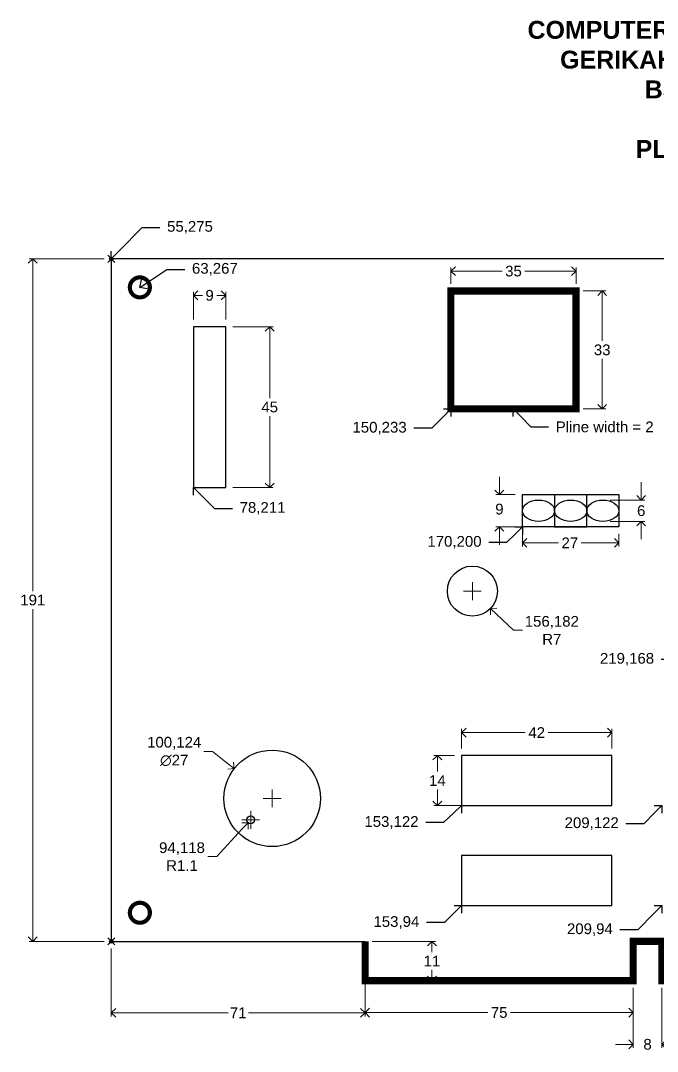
# Model space of a CAD drawing. Header units: millimetres. Extents: x 30 to 424, y 42 to 342.
# Drawn here: x 29.6 to 207.7, y 53.2 to 341.6 of the extents above; entities that cross this region are included whole.
import ezdxf
from ezdxf import colors
from ezdxf.entities.mleader import LeaderData, LeaderLine
from ezdxf.math import Vec2, Vec3

# ---------------------------------------------------------------- set-up
doc = ezdxf.new("R2010")
doc.units = ezdxf.units.MM
doc.header["$PDMODE"] = 35
for name, color, linetype, lineweight in [('DIM LINES', 80, 'Continuous', 13), ('OBJECT LINE', 7, 'Continuous', 30), ('TITLE', 7, 'Continuous', 13)]:
    doc.layers.add(name, color=color, linetype=linetype, lineweight=lineweight)
doc.layers.add('PLINE', color=7, linetype='Continuous')
doc.styles.get("Standard").update_dxf_attribs({"font": 'arial.ttf'})
doc.dimstyles.new('ISO-25', dxfattribs={"dimtxt": 3, "dimasz": 2.5, "dimexe": 1, "dimexo": 2, "dimgap": 1, "dimtad": 0, "dimtih": 1, "dimtoh": 1, "dimdec": 1, "dimzin": 9, "dimdsep": 46, "dimtxsty": 'Standard', "dimblk": 'OPEN90', "dimcen": 2.5, "dimclrd": 3, "dimclre": 3, "dimclrt": 3, "dimadec": 0, "dimazin": 0, "dimtfac": 1, "dimtdec": 1, "dimtofl": 0, "dimtmove": 0, "dimatfit": 3, "dimldrblk": 'OPEN90', "dimfxl": 1, "dimtfillclr": 3, "dimlwd": 13, "dimlwe": 13, "dimarcsym": 0})

# ---------------------------------------------------------------- blocks, each defined once
blk = doc.blocks.new('_Open90')
at = {"color": 0, "linetype": 'ByBlock', "lineweight": -2}
for p, q in [((0, 0), (-1, 0)), ((-0.5, 0.5), (0, 0)), ((0, 0), (-0.5, -0.5))]:
    blk.add_line(p, q, dxfattribs=at)
blk = doc.blocks.new('*D10')
at = {"layer": 'Defpoints', "color": 0, "transparency": 16777216}
for p in [(185, 266), (192.31, 266), (185, 233)]:
    blk.add_point(p, dxfattribs=at)
at = {"layer": 'DIM LINES', "color": 3, "linetype": 'Continuous', "lineweight": 13, "transparency": 16777216}
for p, q in [((187, 266), (193.31, 266)), ((192.31, 263.5), (192.31, 252.03)), ((192.31, 235.5), (192.31, 246.97)), ((187, 233), (193.31, 233))]:
    blk.add_line(p, q, dxfattribs=at)
at = {"layer": 'DIM LINES', "color": 3, "lineweight": 13, "transparency": 16777216, "xscale": 2.5, "yscale": 2.5, "zscale": 2.5}
for p, rotation in [((192.31, 266), 90), ((192.31, 233), 270)]:
    blk.add_blockref('_Open90', p, dxfattribs=dict(at, rotation=rotation))
at = {"layer": 'DIM LINES', "color": 3, "transparency": 16777216, "insert": (192.31, 249.5), "char_height": 3, "attachment_point": 5}
blk.add_mtext('33', dxfattribs=at)
blk = doc.blocks.new('*D11')
at = {"layer": 'Defpoints', "color": 0, "transparency": 16777216}
for p in [(185, 271.54), (150, 266), (185, 266)]:
    blk.add_point(p, dxfattribs=at)
at = {"layer": 'DIM LINES', "color": 3, "linetype": 'Continuous', "lineweight": 13, "transparency": 16777216}
for p, q in [((150, 268), (150, 272.54)), ((152.5, 271.54), (164.34, 271.54)), ((182.5, 271.54), (170.66, 271.54)), ((185, 268), (185, 272.54))]:
    blk.add_line(p, q, dxfattribs=at)
at = {"layer": 'DIM LINES', "color": 3, "lineweight": 13, "transparency": 16777216, "xscale": 2.5, "yscale": 2.5, "zscale": 2.5, "rotation": 180}
blk.add_blockref('_Open90', (150, 271.54), dxfattribs=at)
at = {"layer": 'DIM LINES', "color": 3, "lineweight": 13, "transparency": 16777216, "xscale": 2.5, "yscale": 2.5, "zscale": 2.5}
blk.add_blockref('_Open90', (185, 271.54), dxfattribs=at)
at = {"layer": 'DIM LINES', "color": 3, "transparency": 16777216, "insert": (167.5, 271.54), "char_height": 3, "attachment_point": 5}
blk.add_mtext('35', dxfattribs=at)
blk = doc.blocks.new('*D12')
at = {"layer": 'Defpoints', "color": 0, "transparency": 16777216}
for p in [(55, 84), (126, 84), (126, 64)]:
    blk.add_point(p, dxfattribs=at)
at = {"layer": 'DIM LINES', "color": 3, "linetype": 'Continuous', "lineweight": 13, "transparency": 16777216}
for p, q in [((55, 82), (55, 63)), ((126, 82), (126, 63)), ((57.5, 64), (87.65, 64)), ((123.5, 64), (93.35, 64))]:
    blk.add_line(p, q, dxfattribs=at)
at = {"layer": 'DIM LINES', "color": 3, "lineweight": 13, "transparency": 16777216, "xscale": 2.5, "yscale": 2.5, "zscale": 2.5, "rotation": 180}
blk.add_blockref('_Open90', (55, 64), dxfattribs=at)
at = {"layer": 'DIM LINES', "color": 3, "lineweight": 13, "transparency": 16777216, "xscale": 2.5, "yscale": 2.5, "zscale": 2.5}
blk.add_blockref('_Open90', (126, 64), dxfattribs=at)
at = {"layer": 'DIM LINES', "color": 3, "transparency": 16777216, "insert": (90.5, 64), "char_height": 3, "attachment_point": 5}
blk.add_mtext('71', dxfattribs=at)
blk = doc.blocks.new('*D13')
at = {"layer": 'Defpoints', "color": 0, "transparency": 16777216}
for p in [(126, 72.5), (201, 72.5), (201, 64.07)]:
    blk.add_point(p, dxfattribs=at)
at = {"layer": 'DIM LINES', "color": 3, "linetype": 'Continuous', "lineweight": 13, "transparency": 16777216}
for p, q in [((126, 70.5), (126, 63.07)), ((201, 70.5), (201, 63.07)), ((128.5, 64.07), (160.35, 64.07)), ((198.5, 64.07), (166.65, 64.07))]:
    blk.add_line(p, q, dxfattribs=at)
at = {"layer": 'DIM LINES', "color": 3, "lineweight": 13, "transparency": 16777216, "xscale": 2.5, "yscale": 2.5, "zscale": 2.5, "rotation": 180}
blk.add_blockref('_Open90', (126, 64.07), dxfattribs=at)
at = {"layer": 'DIM LINES', "color": 3, "lineweight": 13, "transparency": 16777216, "xscale": 2.5, "yscale": 2.5, "zscale": 2.5}
blk.add_blockref('_Open90', (201, 64.07), dxfattribs=at)
at = {"layer": 'DIM LINES', "color": 3, "transparency": 16777216, "insert": (163.5, 64.07), "char_height": 3, "attachment_point": 5}
blk.add_mtext('75', dxfattribs=at)
blk = doc.blocks.new('*D14')
at = {"layer": 'Defpoints', "color": 0, "transparency": 16777216}
for p in [(201, 73), (209, 73), (209, 55.17)]:
    blk.add_point(p, dxfattribs=at)
at = {"layer": 'DIM LINES', "color": 3, "linetype": 'Continuous', "lineweight": 13, "transparency": 16777216}
for p, q in [((201, 71), (201, 54.17)), ((209, 71), (209, 54.17)), ((198.5, 55.17), (196, 55.17)), ((211.5, 55.17), (214, 55.17))]:
    blk.add_line(p, q, dxfattribs=at)
at = {"layer": 'DIM LINES', "color": 3, "lineweight": 13, "transparency": 16777216, "xscale": 2.5, "yscale": 2.5, "zscale": 2.5}
blk.add_blockref('_Open90', (201, 55.17), dxfattribs=at)
at = {"layer": 'DIM LINES', "color": 3, "lineweight": 13, "transparency": 16777216, "xscale": 2.5, "yscale": 2.5, "zscale": 2.5, "rotation": 180}
blk.add_blockref('_Open90', (209, 55.17), dxfattribs=at)
at = {"layer": 'DIM LINES', "color": 3, "transparency": 16777216, "insert": (205, 55.17), "char_height": 3, "attachment_point": 5}
blk.add_mtext('8', dxfattribs=at)
blk = doc.blocks.new('*D20')
at = {"layer": 'Defpoints', "color": 0, "transparency": 16777216}
for p in [(87, 256), (99.31, 256), (87, 211)]:
    blk.add_point(p, dxfattribs=at)
at = {"layer": 'DIM LINES', "color": 3, "linetype": 'Continuous', "lineweight": 13, "transparency": 16777216}
for p, q in [((89, 256), (100.31, 256)), ((99.31, 253.5), (99.31, 236.03)), ((99.31, 213.5), (99.31, 230.97)), ((89, 211), (100.31, 211))]:
    blk.add_line(p, q, dxfattribs=at)
at = {"layer": 'DIM LINES', "color": 3, "lineweight": 13, "transparency": 16777216, "xscale": 2.5, "yscale": 2.5, "zscale": 2.5}
for p, rotation in [((99.31, 256), 90), ((99.31, 211), 270)]:
    blk.add_blockref('_Open90', p, dxfattribs=dict(at, rotation=rotation))
at = {"layer": 'DIM LINES', "color": 3, "transparency": 16777216, "insert": (99.31, 233.5), "char_height": 3, "attachment_point": 5}
blk.add_mtext('45', dxfattribs=at)
blk = doc.blocks.new('*D21')
at = {"layer": 'Defpoints', "color": 0, "transparency": 16777216}
for p in [(87, 264.76), (78, 256), (87, 256)]:
    blk.add_point(p, dxfattribs=at)
at = {"layer": 'DIM LINES', "color": 3, "linetype": 'Continuous', "lineweight": 13, "transparency": 16777216}
for p, q in [((78, 258), (78, 265.76)), ((87, 258), (87, 265.76)), ((80.5, 264.76), (80.51, 264.76)), ((84.5, 264.76), (84.49, 264.76))]:
    blk.add_line(p, q, dxfattribs=at)
at = {"layer": 'DIM LINES', "color": 3, "lineweight": 13, "transparency": 16777216, "xscale": 2.5, "yscale": 2.5, "zscale": 2.5, "rotation": 180}
blk.add_blockref('_Open90', (78, 264.76), dxfattribs=at)
at = {"layer": 'DIM LINES', "color": 3, "lineweight": 13, "transparency": 16777216, "xscale": 2.5, "yscale": 2.5, "zscale": 2.5}
blk.add_blockref('_Open90', (87, 264.76), dxfattribs=at)
at = {"layer": 'DIM LINES', "color": 3, "transparency": 16777216, "insert": (82.5, 264.76), "char_height": 3, "attachment_point": 5}
blk.add_mtext('9', dxfattribs=at)
blk = doc.blocks.new('*D22')
at = {"layer": 'Defpoints', "color": 0, "transparency": 16777216}
for p in [(126, 84), (126, 73), (144.7, 73)]:
    blk.add_point(p, dxfattribs=at)
at = {"layer": 'DIM LINES', "color": 3, "linetype": 'Continuous', "lineweight": 13, "transparency": 16777216}
for p, q in [((128, 84), (145.7, 84)), ((144.7, 81.5), (144.7, 81.01)), ((144.7, 75.5), (144.7, 75.99)), ((128, 73), (145.7, 73))]:
    blk.add_line(p, q, dxfattribs=at)
at = {"layer": 'DIM LINES', "color": 3, "lineweight": 13, "transparency": 16777216, "xscale": 2.5, "yscale": 2.5, "zscale": 2.5}
for p, rotation in [((144.7, 84), 90), ((144.7, 73), 270)]:
    blk.add_blockref('_Open90', p, dxfattribs=dict(at, rotation=rotation))
at = {"layer": 'DIM LINES', "color": 3, "transparency": 16777216, "insert": (144.7, 78.5), "char_height": 3, "attachment_point": 5}
blk.add_mtext('11', dxfattribs=at)
blk = doc.blocks.new('*D23')
at = {"layer": 'Defpoints', "color": 0, "transparency": 16777216}
for p in [(55, 275), (33.05, 84), (55, 84)]:
    blk.add_point(p, dxfattribs=at)
at = {"layer": 'DIM LINES', "color": 3, "linetype": 'Continuous', "lineweight": 13, "transparency": 16777216}
for p, q in [((53, 275), (32.05, 275)), ((33.05, 272.5), (33.05, 182.03)), ((33.05, 86.5), (33.05, 176.97)), ((53, 84), (32.05, 84))]:
    blk.add_line(p, q, dxfattribs=at)
at = {"layer": 'DIM LINES', "color": 3, "lineweight": 13, "transparency": 16777216, "xscale": 2.5, "yscale": 2.5, "zscale": 2.5}
for p, rotation in [((33.05, 275), 90), ((33.05, 84), 270)]:
    blk.add_blockref('_Open90', p, dxfattribs=dict(at, rotation=rotation))
at = {"layer": 'DIM LINES', "color": 3, "transparency": 16777216, "insert": (33.05, 179.5), "char_height": 3, "attachment_point": 5}
blk.add_mtext('191', dxfattribs=at)
blk = doc.blocks.new('*D33')
at = {"layer": 'Defpoints', "color": 0, "transparency": 16777216}
for p in [(195, 142.42), (153, 136), (195, 136)]:
    blk.add_point(p, dxfattribs=at)
at = {"layer": 'DIM LINES', "color": 3, "linetype": 'Continuous', "lineweight": 13, "transparency": 16777216}
for p, q in [((153, 138), (153, 143.42)), ((155.5, 142.42), (170.81, 142.42)), ((192.5, 142.42), (177.19, 142.42)), ((195, 138), (195, 143.42))]:
    blk.add_line(p, q, dxfattribs=at)
at = {"layer": 'DIM LINES', "color": 3, "lineweight": 13, "transparency": 16777216, "xscale": 2.5, "yscale": 2.5, "zscale": 2.5, "rotation": 180}
blk.add_blockref('_Open90', (153, 142.42), dxfattribs=at)
at = {"layer": 'DIM LINES', "color": 3, "lineweight": 13, "transparency": 16777216, "xscale": 2.5, "yscale": 2.5, "zscale": 2.5}
blk.add_blockref('_Open90', (195, 142.42), dxfattribs=at)
at = {"layer": 'DIM LINES', "color": 3, "transparency": 16777216, "insert": (174, 142.42), "char_height": 3, "attachment_point": 5}
blk.add_mtext('42', dxfattribs=at)
blk = doc.blocks.new('*D34')
at = {"layer": 'Defpoints', "color": 0, "transparency": 16777216}
for p in [(153, 136), (146.21, 122), (153, 122)]:
    blk.add_point(p, dxfattribs=at)
at = {"layer": 'DIM LINES', "color": 3, "linetype": 'Continuous', "lineweight": 13, "transparency": 16777216}
for p, q in [((151, 136), (145.21, 136)), ((146.21, 133.5), (146.21, 131.51)), ((146.21, 124.5), (146.21, 126.49)), ((151, 122), (145.21, 122))]:
    blk.add_line(p, q, dxfattribs=at)
at = {"layer": 'DIM LINES', "color": 3, "lineweight": 13, "transparency": 16777216, "xscale": 2.5, "yscale": 2.5, "zscale": 2.5}
for p, rotation in [((146.21, 136), 90), ((146.21, 122), 270)]:
    blk.add_blockref('_Open90', p, dxfattribs=dict(at, rotation=rotation))
at = {"layer": 'DIM LINES', "color": 3, "transparency": 16777216, "insert": (146.21, 129), "char_height": 3, "attachment_point": 5}
blk.add_mtext('14', dxfattribs=at)
blk = doc.blocks.new('*D51')
at = {"layer": 'Defpoints', "color": 0, "transparency": 16777216}
for p in [(89.4, 132.35), (110.6, 115.65)]:
    blk.add_point(p, dxfattribs=at)
at = {"layer": 'DIM LINES', "color": 3, "linetype": 'Continuous', "lineweight": 13, "transparency": 16777216}
for p, q in [((80.85, 137.12), (83.35, 137.12)), ((83.35, 137.12), (87.43, 133.9))]:
    blk.add_line(p, q, dxfattribs=at)
at = {"layer": 'DIM LINES', "color": 3, "lineweight": 13, "transparency": 16777216}
for p, q in [((100, 121.5), (100, 126.5)), ((97.5, 124), (102.5, 124))]:
    blk.add_line(p, q, dxfattribs=at)
at = {"layer": 'DIM LINES', "color": 3, "lineweight": 13, "transparency": 16777216, "xscale": 2.5, "yscale": 2.5, "zscale": 2.5, "rotation": 321.772032010998}
blk.add_blockref('_Open90', (89.4, 132.35), dxfattribs=at)
at = {"layer": 'DIM LINES', "color": 3, "transparency": 16777216, "insert": (72.6, 137.12), "char_height": 3, "attachment_point": 5}
blk.add_mtext('100,124\\P∅27', dxfattribs=at)
blk = doc.blocks.new('*D52')
at = {"layer": 'Defpoints', "color": 0, "transparency": 16777216}
for p in [(93.25, 117.19), (94, 118)]:
    blk.add_point(p, dxfattribs=at)
at = {"layer": 'DIM LINES', "color": 3, "lineweight": 13, "transparency": 16777216}
for p, q in [((94, 115.5), (94, 120.5)), ((91.5, 118), (96.5, 118))]:
    blk.add_line(p, q, dxfattribs=at)
at = {"layer": 'DIM LINES', "color": 3, "linetype": 'Continuous', "lineweight": 13, "transparency": 16777216}
for p, q in [((84.51, 107.71), (91.56, 115.35)), ((82.01, 107.71), (84.51, 107.71))]:
    blk.add_line(p, q, dxfattribs=at)
at = {"layer": 'DIM LINES', "color": 3, "lineweight": 13, "transparency": 16777216, "xscale": 2.5, "yscale": 2.5, "zscale": 2.5, "rotation": 47.30242107161364}
blk.add_blockref('_Open90', (93.25, 117.19), dxfattribs=at)
at = {"layer": 'DIM LINES', "color": 3, "transparency": 16777216, "insert": (74.78, 107.71), "char_height": 3, "attachment_point": 5}
blk.add_mtext('94,118\\PR1.1', dxfattribs=at)
blk = doc.blocks.new('*D53')
at = {"layer": 'Defpoints', "color": 0, "transparency": 16777216}
for p in [(156, 182), (161.06, 177.17)]:
    blk.add_point(p, dxfattribs=at)
at = {"layer": 'DIM LINES', "color": 3, "lineweight": 13, "transparency": 16777216}
for p, q in [((153.5, 182), (158.5, 182)), ((156, 179.5), (156, 184.5))]:
    blk.add_line(p, q, dxfattribs=at)
at = {"layer": 'DIM LINES', "color": 3, "linetype": 'Continuous', "lineweight": 13, "transparency": 16777216}
for p, q in [((167.48, 171.05), (162.87, 175.44)), ((169.98, 171.05), (167.48, 171.05))]:
    blk.add_line(p, q, dxfattribs=at)
at = {"layer": 'DIM LINES', "color": 3, "lineweight": 13, "transparency": 16777216, "xscale": 2.5, "yscale": 2.5, "zscale": 2.5, "rotation": 136.3473857085206}
blk.add_blockref('_Open90', (161.06, 177.17), dxfattribs=at)
at = {"layer": 'DIM LINES', "color": 3, "transparency": 16777216, "insert": (178.22, 171.05), "char_height": 3, "attachment_point": 5}
blk.add_mtext('156,182\\PR7', dxfattribs=at)
blk = doc.blocks.new('*D54')
at = {"layer": 'Defpoints', "color": 0, "transparency": 16777216}
for p in [(163.56, 209), (170, 209), (170, 200)]:
    blk.add_point(p, dxfattribs=at)
at = {"layer": 'DIM LINES', "color": 3, "linetype": 'Continuous', "lineweight": 13, "transparency": 16777216}
for p, q in [((163.56, 211.5), (163.56, 214)), ((168, 209), (162.56, 209)), ((168, 200), (162.56, 200)), ((163.56, 197.5), (163.56, 195))]:
    blk.add_line(p, q, dxfattribs=at)
at = {"layer": 'DIM LINES', "color": 3, "lineweight": 13, "transparency": 16777216, "xscale": 2.5, "yscale": 2.5, "zscale": 2.5}
for p, rotation in [((163.56, 209), 270), ((163.56, 200), 90)]:
    blk.add_blockref('_Open90', p, dxfattribs=dict(at, rotation=rotation))
at = {"layer": 'DIM LINES', "color": 3, "transparency": 16777216, "insert": (163.56, 204.93), "char_height": 3, "attachment_point": 5}
blk.add_mtext('9', dxfattribs=at)
blk = doc.blocks.new('*D55')
at = {"layer": 'Defpoints', "color": 0, "transparency": 16777216}
for p in [(170, 200), (197, 200), (197, 195.51)]:
    blk.add_point(p, dxfattribs=at)
at = {"layer": 'DIM LINES', "color": 3, "linetype": 'Continuous', "lineweight": 13, "transparency": 16777216}
for p, q in [((170, 198), (170, 194.51)), ((197, 198), (197, 194.51)), ((172.5, 195.51), (180.1, 195.51)), ((194.5, 195.51), (186.44, 195.51))]:
    blk.add_line(p, q, dxfattribs=at)
at = {"layer": 'DIM LINES', "color": 3, "lineweight": 13, "transparency": 16777216, "xscale": 2.5, "yscale": 2.5, "zscale": 2.5, "rotation": 180}
blk.add_blockref('_Open90', (170, 195.51), dxfattribs=at)
at = {"layer": 'DIM LINES', "color": 3, "lineweight": 13, "transparency": 16777216, "xscale": 2.5, "yscale": 2.5, "zscale": 2.5}
blk.add_blockref('_Open90', (197, 195.51), dxfattribs=at)
at = {"layer": 'DIM LINES', "color": 3, "transparency": 16777216, "insert": (183.27, 195.51), "char_height": 3, "attachment_point": 5}
blk.add_mtext('27', dxfattribs=at)
blk = doc.blocks.new('*D56')
at = {"layer": 'Defpoints', "color": 0, "transparency": 16777216}
for p in [(192.5, 207.5), (192.5, 201.5), (203.22, 201.5)]:
    blk.add_point(p, dxfattribs=at)
at = {"layer": 'DIM LINES', "color": 3, "linetype": 'Continuous', "lineweight": 13, "transparency": 16777216}
for p, q in [((203.22, 210), (203.22, 212.5)), ((194.5, 207.5), (204.22, 207.5)), ((194.5, 201.5), (204.22, 201.5)), ((203.22, 199), (203.22, 196.5))]:
    blk.add_line(p, q, dxfattribs=at)
at = {"layer": 'DIM LINES', "color": 3, "lineweight": 13, "transparency": 16777216, "xscale": 2.5, "yscale": 2.5, "zscale": 2.5}
for p, rotation in [((203.22, 207.5), 270), ((203.22, 201.5), 90)]:
    blk.add_blockref('_Open90', p, dxfattribs=dict(at, rotation=rotation))
at = {"layer": 'DIM LINES', "color": 3, "transparency": 16777216, "insert": (203.22, 204.5), "char_height": 3, "attachment_point": 5}
blk.add_mtext('6', dxfattribs=at)

msp = doc.modelspace()

# ---------------------------------------------------------------- linework, layer by layer
at = {"layer": 'OBJECT LINE'}
for p, q in [((55, 275), (55, 84)), ((383, 275), (55, 275)), ((170, 200), (170, 209)), ((170, 209), (197, 209)), ((170, 209), (179, 209)), ((179, 209), (179, 200)), ((188, 200), (188, 209)), ((197, 209), (197, 200)), ((197, 200), (170, 200)), ((179, 200), (188, 200)), ((55, 84), (126, 84))]:
    msp.add_line(p, q, dxfattribs=at)
at = {"layer": 'OBJECT LINE', "const_width": 1.16}
for points in [[(60.2, 267, 1), (65.8, 267, 1)], [(60.2, 92, 1), (65.8, 92, 1)]]:
    msp.add_lwpolyline(points, format="xyb", close=True, dxfattribs=at)
at = {"layer": 'OBJECT LINE'}
for points in [[(78, 211), (87, 211), (87, 256), (78, 256)], [(153, 122), (195, 122), (195, 136), (153, 136)], [(153, 94), (195, 94), (195, 108), (153, 108)]]:
    msp.add_lwpolyline(points, close=True, dxfattribs=at)
for centre, radius in [((156, 182), 7), ((100, 124), 13.5), ((94, 118), 1.1)]:
    msp.add_circle(centre, radius, dxfattribs=at)
for centre in [(174.5, 204.5), (183.5, 204.5), (192.5, 204.5)]:
    msp.add_ellipse(centre, major_axis=(-4.5, 0), ratio=0.666667, dxfattribs=at)
for p in [(55, 275), (55, 84)]:
    msp.add_point(p, dxfattribs=at)
at = {"layer": 'PLINE', "const_width": 2}
msp.add_lwpolyline([(150, 233), (150, 266), (185, 266), (185, 233)], close=True, dxfattribs=at)
msp.add_lwpolyline([(126, 84), (126, 73), (201, 73), (201, 84), (209, 84), (209, 73), (345, 73), (345, 84), (353, 84), (353, 73), (383, 73), (383, 84)], dxfattribs=at)

# ---------------------------------------------------------------- texts
at = {"layer": 'TITLE', "insert": (166.46, 341.57), "char_height": 5, "attachment_point": 1}
msp.add_mtext_dynamic_manual_height_columns('\\pxqc;{\\fArial|b1|i0|c0|p34;COMPUTER AIDED DRAFTING\\PGERIKAH LOPEZ ALDAY\\PBSCPE 2-5\\P\\PPLATE NO.5}', width=111.5752, gutter_width=12.5, heights=[0], dxfattribs=at)

# ---------------------------------------------------------------- dimensions: what is measured, and where the dimension line sits
at = {"layer": 'DIM LINES'}
for base, p1, p2, picture, middle in [((33.05, 84), (55, 275), (55, 84), '*D23', (33.05, 179.5)), ((99.31, 256), (87, 211), (87, 256), '*D20', (99.31, 233.5)), ((146.21, 122), (153, 136), (153, 122), '*D34', (146.21, 129))]:
    dim = msp.add_linear_dim(base=base, p1=p1, p2=p2, angle=90, dimstyle='ISO-25', dxfattribs=at)
    dim.commit()
    dim.dimension.update_dxf_attribs({"geometry": picture, "text_midpoint": middle})
for base, p1, p2, picture, middle in [((185, 271.54), (150, 266), (185, 266), '*D11', (167.5, 271.54)), ((195, 142.42), (153, 136), (195, 136), '*D33', (174, 142.42))]:
    dim = msp.add_linear_dim(base=base, p1=p1, p2=p2, dimstyle='ISO-25', dxfattribs=at)
    dim.commit()
    dim.dimension.update_dxf_attribs({"geometry": picture, "text_midpoint": middle})
for base, p1, p2, picture, middle in [((87, 264.76), (78, 256), (87, 256), '*D21', (82.5, 264.76)), ((197, 195.51), (170, 200), (197, 200), '*D55', (183.27, 195.51)), ((126, 64), (55, 84), (126, 84), '*D12', (90.5, 64)), ((201, 64.07), (126, 72.5), (201, 72.5), '*D13', (163.5, 64.07)), ((209, 55.17), (201, 73), (209, 73), '*D14', (205, 55.17))]:
    dim = msp.add_linear_dim(base=base, p1=p1, p2=p2, dimstyle='ISO-25', dxfattribs=at)
    dim.commit()
    dim.dimension.update_dxf_attribs({"geometry": picture, "text_midpoint": middle, "dimtype": 160})
for base, p1, p2, picture, middle in [((192.31, 266), (185, 233), (185, 266), '*D10', (192.31, 249.5)), ((163.56, 209), (170, 200), (170, 209), '*D54', (163.56, 204.93)), ((203.22, 201.5), (192.5, 207.5), (192.5, 201.5), '*D56', (203.22, 204.5)), ((144.7, 73), (126, 84), (126, 73), '*D22', (144.7, 78.5))]:
    dim = msp.add_linear_dim(base=base, p1=p1, p2=p2, angle=90, dimstyle='ISO-25', dxfattribs=at)
    dim.commit()
    dim.dimension.update_dxf_attribs({"geometry": picture, "text_midpoint": middle, "dimtype": 160})
for center, mpoint, text, picture, middle in [((156, 182), (161.06, 177.17), '156,182\\P<>', '*D53', (178.22, 171.05)), ((94, 118), (93.25, 117.19), '94,118\\P<>', '*D52', (74.78, 107.71))]:
    dim = msp.add_radius_dim(center=center, mpoint=mpoint, text=text, dimstyle='ISO-25', dxfattribs=at)
    dim.commit()
    dim.dimension.update_dxf_attribs({"geometry": picture, "text_midpoint": middle, "dimtype": 164})
dim = msp.add_diameter_dim_2p(p1=(110.6, 115.65), p2=(89.4, 132.35), text='100,124\\P<>', dimstyle='ISO-25', dxfattribs=at)
dim.commit()
dim.dimension.update_dxf_attribs({"geometry": '*D51', "text_midpoint": (72.6, 137.12), "dimtype": 163})

# ---------------------------------------------------------------- leaders
ml = msp.add_multileader_mtext('Standard', dxfattribs=at)
ml.set_content('55,275', color=3)
ml.set_leader_properties(color=3)
ml.set_arrow_properties(name='OPEN90')
ml.build(insert=Vec2(0, 0))
ml.multileader.update_dxf_attribs({"dogleg_length": 5, "arrow_head_size": 3})
ctx = ml.context
ctx.base_point, ctx.char_height, ctx.arrow_head_size, ctx.plane_origin = Vec3(68.61, 283.78), 3, 3, Vec3(55, 275)
notes = []
notes.append((ctx, [(0, (1, 1, 0), (63.61, 283.78), (1, 0), 5, [(0, [(55, 275)], 0, [])])]))
ctx.mtext.insert, ctx.mtext.flow_direction = Vec3(70.61, 285.57), 5
ml = msp.add_multileader_mtext('Standard', dxfattribs=at)
ml.set_content('63,267', color=3)
ml.set_leader_properties(color=3)
ml.set_arrow_properties(name='OPEN90')
ml.build(insert=Vec2(0, 0))
ml.multileader.update_dxf_attribs({"dogleg_length": 5, "arrow_head_size": 3})
ctx = ml.context
ctx.base_point, ctx.char_height, ctx.arrow_head_size, ctx.plane_origin = Vec3(75.57, 272.04), 3, 3, Vec3(63, 267)
notes.append((ctx, [(0, (1, 1, 0), (70.57, 272.04), (1, 0), 5, [(0, [(63, 267)], 0, [])])]))
ctx.mtext.insert, ctx.mtext.flow_direction = Vec3(77.57, 273.83), 5
ml = msp.add_multileader_mtext('Standard', dxfattribs=at)
ml.set_content('150,233', color=3)
ml.set_leader_properties(color=3)
ml.set_arrow_properties(name='OPEN90')
ml.build(insert=Vec2(0, 0))
ml.multileader.update_dxf_attribs({"dogleg_length": 5, "arrow_head_size": 3})
ctx = ml.context
ctx.base_point, ctx.char_height, ctx.arrow_head_size, ctx.plane_origin = Vec3(121.11, 227.57), 3, 3, Vec3(150, 233)
ctx.text_align_type = 2
notes.append((ctx, [(0, (1, 1, 0), (144.62, 227.57), (-1, 0), 5, [(0, [(150, 233)], 0, [])])]))
ctx.mtext.insert, ctx.mtext.alignment, ctx.mtext.flow_direction = Vec3(137.62, 229.37), 3, 5
ml = msp.add_multileader_mtext('Standard', dxfattribs=at)
ml.set_content('Pline width = 2', color=3)
ml.set_leader_properties(color=3)
ml.set_arrow_properties(name='OPEN90')
ml.build(insert=Vec2(0, 0))
ml.multileader.update_dxf_attribs({"dogleg_length": 5, "arrow_head_size": 3})
ctx = ml.context
ctx.base_point, ctx.char_height, ctx.arrow_head_size, ctx.plane_origin = Vec3(177.33, 227.94), 3, 3, Vec3(167.5, 233)
notes.append((ctx, [(0, (1, 1, 0), (172.33, 227.94), (1, 0), 5, [(0, [(167.5, 233)], 0, [])])]))
ctx.mtext.insert, ctx.mtext.flow_direction = Vec3(179.33, 229.47), 5
ml = msp.add_multileader_mtext('Standard', dxfattribs=at)
ml.set_content('78,211', color=3)
ml.set_leader_properties(color=3)
ml.set_arrow_properties(name='OPEN90')
ml.build(insert=Vec2(0, 0))
ml.multileader.update_dxf_attribs({"dogleg_length": 5, "arrow_head_size": 3})
ctx = ml.context
ctx.base_point, ctx.char_height, ctx.arrow_head_size, ctx.plane_origin = Vec3(88.9, 205.13), 3, 3, Vec3(78, 211)
notes.append((ctx, [(0, (1, 1, 0), (83.9, 205.13), (1, 0), 5, [(0, [(78, 211)], 0, [])])]))
ctx.mtext.insert, ctx.mtext.flow_direction = Vec3(90.9, 206.92), 5
ml = msp.add_multileader_mtext('Standard', dxfattribs=at)
ml.set_content('170,200', color=3)
ml.set_leader_properties(color=3)
ml.set_arrow_properties(name='OPEN90')
ml.build(insert=Vec2(0, 0))
ml.multileader.update_dxf_attribs({"dogleg_length": 5, "arrow_head_size": 3})
ctx = ml.context
ctx.base_point, ctx.char_height, ctx.arrow_head_size, ctx.plane_origin = Vec3(142.08, 195.63), 3, 3, Vec3(170, 200)
ctx.text_align_type = 2
notes.append((ctx, [(0, (1, 1, 0), (165.57, 195.63), (-1, 0), 5, [(0, [(170, 200)], 0, [])])]))
ctx.mtext.insert, ctx.mtext.alignment, ctx.mtext.flow_direction = Vec3(158.57, 197.43), 3, 5
ml = msp.add_multileader_mtext('Standard', dxfattribs=at)
ml.set_content('219,168', color=3)
ml.set_leader_properties(color=3)
ml.set_arrow_properties(name='OPEN90')
ml.build(insert=Vec2(0, 0))
ml.multileader.update_dxf_attribs({"dogleg_length": 5, "arrow_head_size": 3})
ctx = ml.context
ctx.base_point, ctx.char_height, ctx.arrow_head_size, ctx.plane_origin = Vec3(189.99, 162.9), 3, 3, Vec3(219, 168)
ctx.text_align_type = 2
notes.append((ctx, [(0, (1, 1, 0), (213.83, 162.9), (-1, 0), 5, [(0, [(219, 168)], 0, [])])]))
ctx.mtext.insert, ctx.mtext.alignment, ctx.mtext.flow_direction = Vec3(206.83, 164.7), 3, 5
ml = msp.add_multileader_mtext('Standard', dxfattribs=at)
ml.set_content('153,122', color=3)
ml.set_leader_properties(color=3)
ml.set_arrow_properties(name='OPEN90')
ml.build(insert=Vec2(0, 0))
ml.multileader.update_dxf_attribs({"dogleg_length": 5, "arrow_head_size": 3})
ctx = ml.context
ctx.base_point, ctx.char_height, ctx.arrow_head_size, ctx.plane_origin = Vec3(124.47, 117.24), 3, 3, Vec3(153, 122)
ctx.text_align_type = 2
notes.append((ctx, [(0, (1, 1, 0), (147.95, 117.24), (-1, 0), 5, [(0, [(153, 122)], 0, [])])]))
ctx.mtext.insert, ctx.mtext.alignment, ctx.mtext.flow_direction = Vec3(140.95, 119.03), 3, 5
ml = msp.add_multileader_mtext('Standard', dxfattribs=at)
ml.set_content('209,122', color=3)
ml.set_leader_properties(color=3)
ml.set_arrow_properties(name='OPEN90')
ml.build(insert=Vec2(0, 0))
ml.multileader.update_dxf_attribs({"dogleg_length": 5, "arrow_head_size": 3})
ctx = ml.context
ctx.base_point, ctx.char_height, ctx.arrow_head_size, ctx.plane_origin = Vec3(180.15, 116.9), 3, 3, Vec3(209, 122)
ctx.text_align_type = 2
notes.append((ctx, [(0, (1, 1, 0), (203.95, 116.9), (-1, 0), 5, [(0, [(209, 122)], 0, [])])]))
ctx.mtext.insert, ctx.mtext.alignment, ctx.mtext.flow_direction = Vec3(196.95, 118.7), 3, 5
ml = msp.add_multileader_mtext('Standard', dxfattribs=at)
ml.set_content('153,94', color=3)
ml.set_leader_properties(color=3)
ml.set_arrow_properties(name='OPEN90')
ml.build(insert=Vec2(0, 0))
ml.multileader.update_dxf_attribs({"dogleg_length": 5, "arrow_head_size": 3})
ctx = ml.context
ctx.base_point, ctx.char_height, ctx.arrow_head_size, ctx.plane_origin = Vec3(127, 89.25), 3, 3, Vec3(153, 94)
ctx.text_align_type = 2
notes.append((ctx, [(0, (1, 1, 0), (148.16, 89.25), (-1, 0), 5, [(0, [(153, 94)], 0, [])])]))
ctx.mtext.insert, ctx.mtext.alignment, ctx.mtext.flow_direction = Vec3(141.16, 91.04), 3, 5
ml = msp.add_multileader_mtext('Standard', dxfattribs=at)
ml.set_content('209,94', color=3)
ml.set_leader_properties(color=3)
ml.set_arrow_properties(name='OPEN90')
ml.build(insert=Vec2(0, 0))
ml.multileader.update_dxf_attribs({"dogleg_length": 5, "arrow_head_size": 3})
ctx = ml.context
ctx.base_point, ctx.char_height, ctx.arrow_head_size, ctx.plane_origin = Vec3(180.79, 87.23), 3, 3, Vec3(209, 94)
ctx.text_align_type = 2
notes.append((ctx, [(0, (1, 1, 0), (202.28, 87.23), (-1, 0), 5, [(0, [(209, 94)], 0, [])])]))
ctx.mtext.insert, ctx.mtext.alignment, ctx.mtext.flow_direction = Vec3(195.28, 89.03), 3, 5
for ctx, leaders in notes:
    for number, flags, end, landing, length, lines in leaders:
        leader = LeaderData()
        leader.index, (leader.has_last_leader_line, leader.has_dogleg_vector, leader.attachment_direction) = number, flags
        leader.last_leader_point, leader.dogleg_vector, leader.dogleg_length = Vec3(end), Vec3(landing), length
        for number, points, colour, breaks in lines:
            line = LeaderLine()
            line.index, line.vertices, line.color, line.breaks = number, Vec3.list(points), colors.encode_raw_color(colour), breaks
            leader.lines.append(line)
        ctx.leaders.append(leader)

doc.saveas('drawing.dxf')
